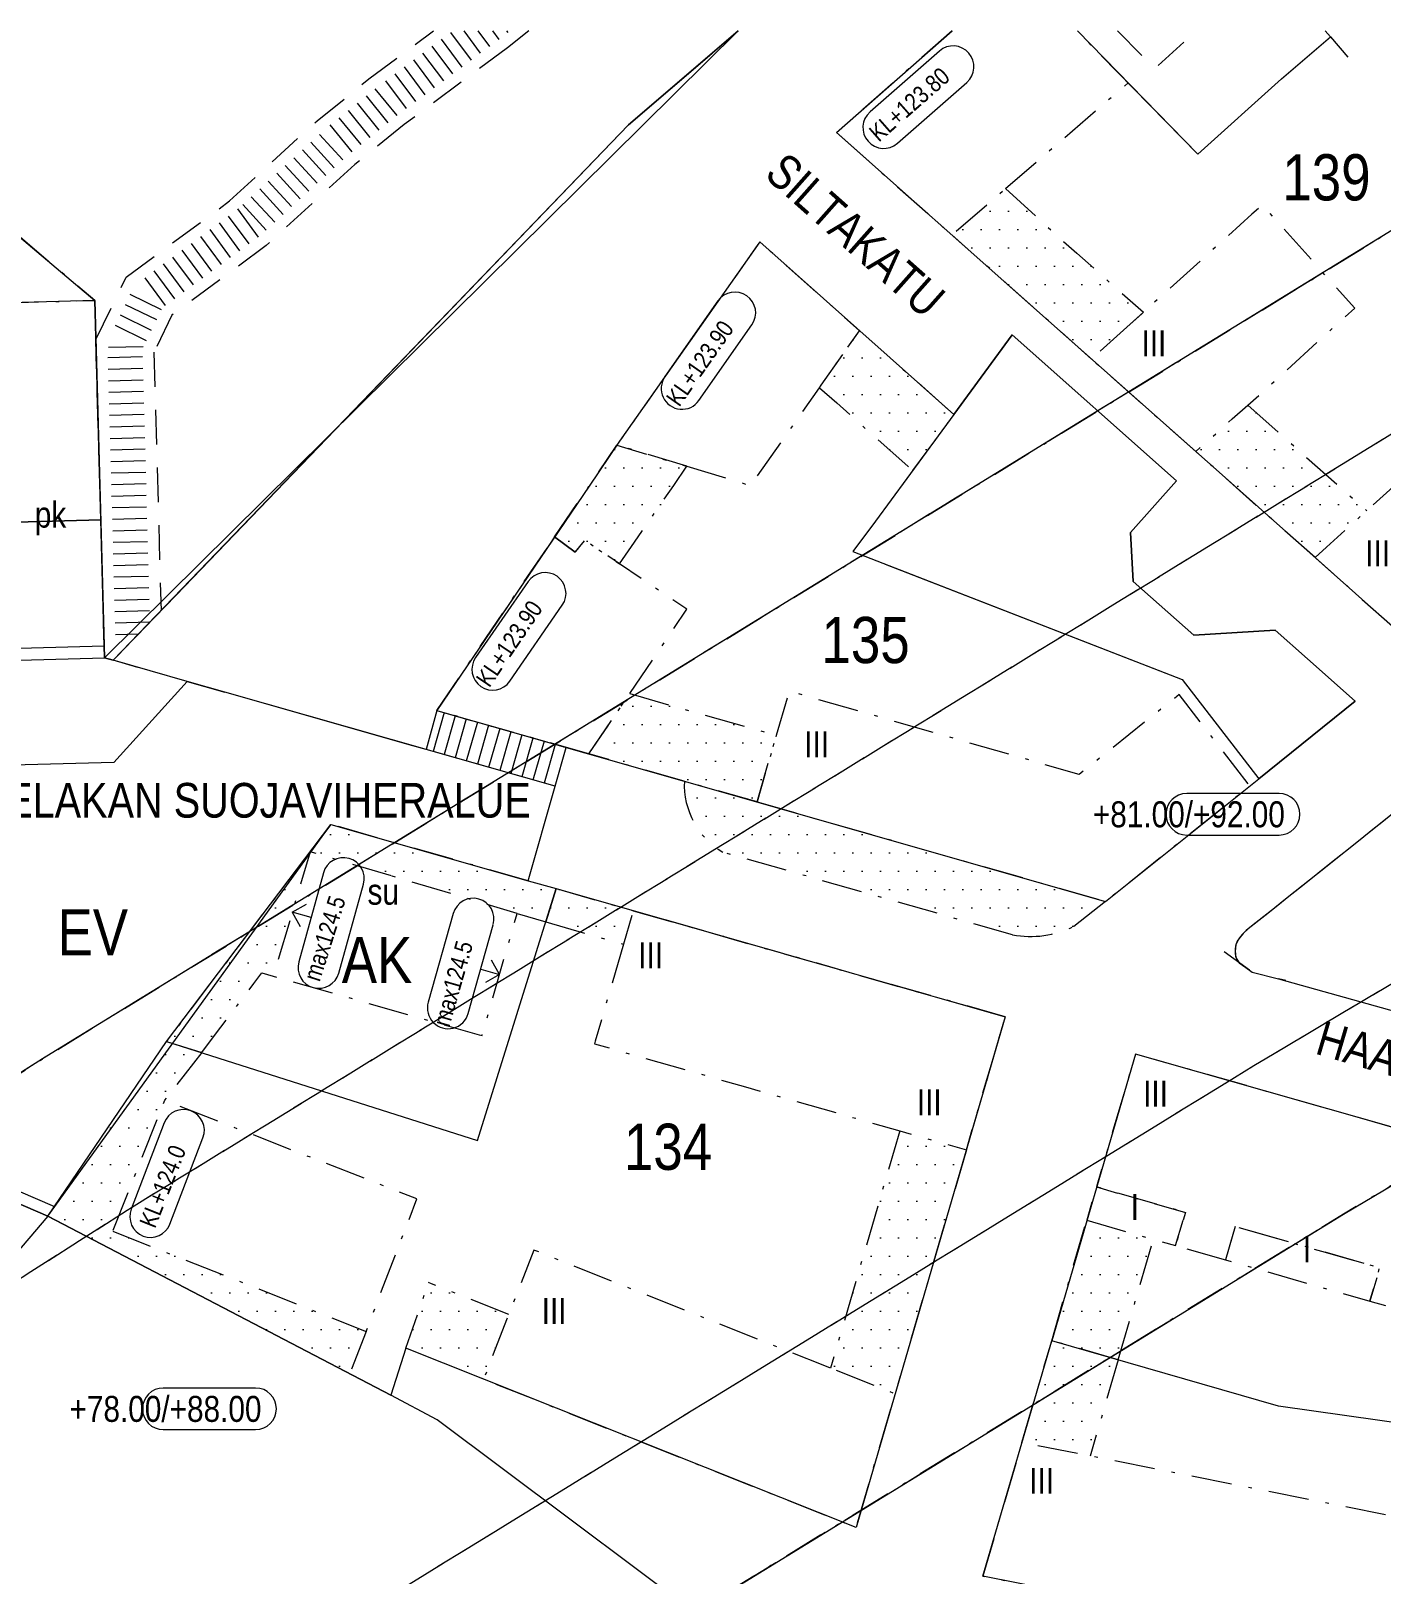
# Model space of a CAD drawing. Header units: metres. Extents: x 24485995 to 24488038, y 6819999 to 6822001.
# Drawn here: x 24487619.5 to 24487736.5, y 6821866.4 to 6822000 of the extents above; entities that cross this region are included whole.
import ezdxf

# ---------------------------------------------------------------- set-up
doc = ezdxf.new("R2010")
doc.units = ezdxf.units.M
for name, pattern in [('k10040', [10.3, 3.5, -1.5, 0.3, -1.5, 3.5]), ('k10050', [8, 3, -2, 3]), ('K10271', [0]), ('k10400', [0]), ('k10er0', [0]), ('k10li0', [0]), ('k10rt0', [0]), ('k10vi1', [0])]:
    doc.linetypes.add(name, pattern=pattern)
for name, color, linetype, lineweight in [('AK_AsemakaavaTeksti_Kadun_puistonnimi', 7, 'Continuous', 0), ('AK_AsemakaavaTeksti_Korttelinumero', 7, 'Continuous', 0), ('AK_Kaavamerkinta_Kayttotarkoitusalue', 7, 'Continuous', 0), ('AK_KayttotarkoitusSymboliViiva_Erityisalueen_kuvio', 7, 'Continuous', 0), ('AK_KayttotarkoitusSymboliViiva_Rautatiealueen_kuvio', 14, 'Continuous', 0), ('AK_KayttotarkoitusSymboliViiva_Virkistysalueen_kuvio_murtoviiva', 7, 'Continuous', 0), ('AK_KayttotarkoitusViiva', 7, 'Continuous', 0), ('AK_LiikennointiViiva_Meluvalli_-aita', 7, 'Continuous', 0), ('AK_LiikennointiViiva_Polkuviivoitus', 7, 'Continuous', 0), ('AK_MaanalainenkSymboli', 132, 'Continuous', 0), ('AK_MaanalainenkTeksti_Korkeusmerkinta', 132, 'Continuous', 0), ('AK_MaanalainenkViiva_Alueenosan_raja', 132, 'Continuous', 0), ('AK_MaanalainenkViiva_Liikennealueen_kuvio', 132, 'Continuous', 0), ('AK_MaanalainenkViiva_Ohj_Alueenosan_raja', 132, 'Continuous', 0), ('AK_MuuAsemakaavaTeksti_Alueenosan_kayttotarkoitus', 7, 'Continuous', 0), ('AK_MuuAsemakaavaViiva_alueenosan_raja', 7, 'Continuous', 0), ('AK_MuuAsemakaavaViiva_Ohj_alueenosan_raja', 7, 'Continuous', 0), ('AK_Poistettava_merkintä', 7, 'Continuous', 0), ('AK_RakennusalaTeksti_Kerrosala_tai_luku', 7, 'Continuous', 0), ('AK_RakennusalaViiva_Rakennusalan_raja__I_', 7, 'Continuous', 0), ('AK_RakentaminenTeksti_Korkeusmerkinta', 7, 'Continuous', 0), ('AK_RakentaminenTeksti_Korkeusmerkinta_ja_soikio', 7, 'Continuous', 0), ('AK_RakentaminenTeksti_Korkeusmerkinta_ja_soikio_ja_nuoli', 7, 'Continuous', 0), ('AK_RakentaminenViiva_dB_yms_aaltoviiva', 7, 'Continuous', 0), ('AK_YmparistoAlue_Istutettava_alue', 7, 'Continuous', 0)]:
    doc.layers.add(name, color=color, linetype=linetype, lineweight=lineweight)
doc.styles.add('ArialNarrow', font='ARIALN.TTF')

# ---------------------------------------------------------------- blocks, each defined once
blk = doc.blocks.new('AKP43')
at = {"layer": 'AK_RakentaminenTeksti_Korkeusmerkinta_ja_soikio', "color": 7, "linetype": 'Continuous', "lineweight": 13}
for p, q in [((4, 1.8), (-4, 1.8)), ((-4, -1.8), (4, -1.8))]:
    blk.add_line(p, q, dxfattribs=at)
for centre, start, end in [((-4, 0), 90, 270), ((4, 0), 270, 90)]:
    blk.add_arc(centre, 1.8, start, end, dxfattribs=at)

msp = doc.modelspace()

# ---------------------------------------------------------------- hatches: boundary and pattern name
at = {"layer": 'AK_YmparistoAlue_Istutettava_alue', "linetype": 'Continuous', "lineweight": 0}
h = msp.add_hatch(dxfattribs=at)
h.set_pattern_fill('DOTS', style=0)
h.paths.add_polyline_path([(24487711.42, 6821971.59), (24487714.77, 6821974.61), (24487715.9, 6821975.63), (24487710.14, 6821980.75), (24487703.97, 6821986.34), (24487699.31, 6821982.33)], flags=0)
h = msp.add_hatch(dxfattribs=at)
h.set_pattern_fill('DOTS', style=0)
h.paths.add_polyline_path([(24487688, 6821969.31), (24487687.85, 6821969.1), (24487689.35, 6821967.77), (24487695.51, 6821962.3), (24487695.92, 6821961.94), (24487699.49, 6821966.79), (24487691.33, 6821974.04), (24487691.32, 6821974.05)], flags=0)
h = msp.add_hatch(dxfattribs=at)
h.set_pattern_fill('DOTS', style=0)
h.paths.add_polyline_path([(24487723.58, 6821966.39), (24487720.45, 6821963.56), (24487730.77, 6821954.4), (24487731.76, 6821955.29), (24487735.25, 6821958.44), (24487724.96, 6821967.59)], flags=0)
h = msp.add_hatch(dxfattribs=at)
h.set_pattern_fill('DOTS', style=0)
h.paths.add_polyline_path([(24487670.52, 6821953.86), (24487671.82, 6821955.73), (24487675.22, 6821960.63), (24487676.37, 6821962.3), (24487670.31, 6821964.13), (24487667.9, 6821960.59), (24487664.9, 6821956.18), (24487666.69, 6821954.85), (24487667.54, 6821955.87)], flags=0)
h = msp.add_hatch(dxfattribs=at)
h.set_pattern_fill('DOTS', style=0)
h.paths.add_polyline_path([(24487684.11, 6821939), (24487677.79, 6821940.8), (24487671.42, 6821942.62), (24487667.88, 6821937.39), (24487676.14, 6821935.04), (24487682.44, 6821933.24)], flags=0)
h = msp.add_hatch(dxfattribs=at)
h.set_pattern_fill('DOTS', style=0)
h.paths.add_polyline_path([(24487678.54, 6821929.55), (24487678.72, 6821929.4), (24487678.91, 6821929.26), (24487679.1, 6821929.13), (24487679.29, 6821929.01), (24487679.48, 6821928.89), (24487704.57, 6821921.73), (24487704.85, 6821921.68), (24487705.14, 6821921.65), (24487705.42, 6821921.62), (24487705.71, 6821921.6), (24487706, 6821921.59), (24487706.29, 6821921.59), (24487706.58, 6821921.6), (24487706.86, 6821921.62), (24487707.14, 6821921.65), (24487707.42, 6821921.69), (24487707.71, 6821921.73), (24487707.99, 6821921.79), (24487708.27, 6821921.86), (24487708.55, 6821921.94), (24487708.83, 6821922.02), (24487709.09, 6821922.12), (24487709.36, 6821922.22), (24487709.63, 6821922.33), (24487709.88, 6821922.45), (24487712.61, 6821924.64), (24487682.44, 6821933.24), (24487676.14, 6821935.04), (24487676.13, 6821934.81), (24487676.14, 6821934.58), (24487676.15, 6821934.35), (24487676.17, 6821934.12), (24487676.19, 6821933.89), (24487676.22, 6821933.66), (24487676.26, 6821933.44), (24487676.31, 6821933.21), (24487676.36, 6821932.99), (24487676.42, 6821932.77), (24487676.5, 6821932.55), (24487676.57, 6821932.33), (24487676.66, 6821932.12), (24487676.75, 6821931.91), (24487676.85, 6821931.7), (24487676.96, 6821931.5), (24487677.07, 6821931.3), (24487677.19, 6821931.1), (24487677.31, 6821930.91), (24487677.45, 6821930.72), (24487677.59, 6821930.54), (24487677.73, 6821930.36), (24487677.88, 6821930.19), (24487678.04, 6821930.02), (24487678.2, 6821929.86), (24487678.37, 6821929.7)], flags=0)
h = msp.add_hatch(dxfattribs=at)
h.set_pattern_fill('DOTS', style=0)
h.paths.add_polyline_path([(24487665.03, 6821925.73), (24487662.63, 6821926.41), (24487645.51, 6821931.29), (24487643.72, 6821928.93), (24487650.78, 6821926.83), (24487661.65, 6821923.58), (24487664.14, 6821922.86)], flags=0)
h = msp.add_hatch(dxfattribs=at)
h.set_pattern_fill('DOTS', style=0)
h.paths.add_polyline_path([(24487640.54, 6821918.15), (24487642.51, 6821924.82), (24487643.72, 6821928.93), (24487631.31, 6821912.5), (24487634.33, 6821911.54), (24487635.54, 6821913.13), (24487638.85, 6821917.5), (24487639.55, 6821918.43)], flags=0)
h = msp.add_hatch(dxfattribs=at)
h.set_pattern_fill('DOTS', style=0)
h.paths.add_polyline_path([(24487665.03, 6821925.73), (24487664.14, 6821922.87), (24487670.87, 6821920.9), (24487671.72, 6821923.82)], flags=0)
h = msp.add_hatch(dxfattribs=at)
h.set_pattern_fill('DOTS', style=0)
h.paths.add_polyline_path([(24487647.17, 6821883.71), (24487648.58, 6821887.39), (24487626.63, 6821896.07), (24487631.12, 6821907.41), (24487634.33, 6821911.54), (24487631.31, 6821912.5), (24487621.02, 6821897.37)], flags=0)
h = msp.add_hatch(dxfattribs=at)
h.set_pattern_fill('DOTS', style=0)
h.paths.add_polyline_path([(24487691.4, 6821893.09), (24487688.8, 6821884.21), (24487694.4, 6821881.98), (24487697.16, 6821891.41), (24487700.57, 6821903.11), (24487694.8, 6821904.75)], flags=0)
h = msp.add_hatch(dxfattribs=at)
h.set_pattern_fill('DOTS', style=0)
h.paths.add_polyline_path([(24487711, 6821897.02), (24487707.95, 6821886.6), (24487713.72, 6821884.93), (24487716.77, 6821895.37)], flags=0)
h = msp.add_hatch(dxfattribs=at)
h.set_pattern_fill('DOTS', style=0)
h.paths.add_polyline_path([(24487654.25, 6821891.52), (24487653.99, 6821891.62), (24487652.02, 6821885.94), (24487658.76, 6821883.26), (24487660.93, 6821888.85)], flags=0)
h = msp.add_hatch(dxfattribs=at)
h.set_pattern_fill('DOTS', style=0)
h.paths.add_polyline_path([(24487705.38, 6821877.78), (24487711.29, 6821876.6), (24487713.72, 6821884.93), (24487707.95, 6821886.6)], flags=0)

# ---------------------------------------------------------------- linework, layer by layer
at = {"layer": 'AK_KayttotarkoitusSymboliViiva_Erityisalueen_kuvio', "linetype": 'k10er0', "lineweight": 9, "flags": 128}
msp.add_lwpolyline([(24487603.56, 6821904.89), (24487621.02, 6821897.37), (24487645.51, 6821931.29), (24487662.63, 6821926.41), (24487664.96, 6821934.59), (24487636.35, 6821942.74), (24487633.09, 6821943.67), (24487626.74, 6821936.66), (24487615.74, 6821936.36), (24487603.56, 6821904.89)], dxfattribs=at)
at = {"layer": 'AK_KayttotarkoitusSymboliViiva_Rautatiealueen_kuvio', "linetype": 'k10rt0', "lineweight": 9, "flags": 128}
for points in [[(24487621.02, 6821897.37), (24487603.56, 6821904.89), (24487596.82, 6821907.71), (24487591.09, 6821910.18), (24487585.32, 6821912.57), (24487579.53, 6821914.89), (24487573.7, 6821917.14), (24487567.85, 6821919.3), (24487536.24, 6821929.21), (24487532.03, 6821930.19), (24487526.01, 6821931.81), (24487519.96, 6821933.35), (24487513.9, 6821934.81), (24487507.82, 6821936.2), (24487501.72, 6821937.5), (24487495.6, 6821938.72), (24487489.47, 6821939.86), (24487483.33, 6821940.92), (24487477.17, 6821941.9), (24487471, 6821942.8), (24487464.81, 6821943.62), (24487458.62, 6821944.35), (24487450.47, 6821945.2), (24487444.19, 6821945.75), (24487437.87, 6821946.23), (24487431.55, 6821946.62), (24487425.23, 6821946.94), (24487418.9, 6821947.17), (24487412.57, 6821947.32), (24487406.24, 6821947.38), (24487399.91, 6821947.37), (24487393.58, 6821947.28), (24487387.25, 6821947.1), (24487380.92, 6821946.84), (24487374.6, 6821946.5), (24487368.28, 6821946.08), (24487361.97, 6821945.57), (24487355.66, 6821944.99), (24487349.37, 6821944.32), (24487343.08, 6821943.57), (24487336.8, 6821942.74), (24487330.53, 6821941.83), (24487324.28, 6821940.84), (24487317.56, 6821939.68), (24487311.81, 6821938.62), (24487305.6, 6821937.39), (24487299.43, 6821936.08), (24487292.42, 6821934.49), (24487287.46, 6821933.31), (24487282.52, 6821932.09), (24487277.61, 6821930.83), (24487272.7, 6821929.54), (24487267.82, 6821928.22), (24487262.95, 6821926.88), (24487258.76, 6821925.71), (24487253.26, 6821924.15), (24487248.43, 6821922.77), (24487243.61, 6821921.38), (24487239.2, 6821920.1), (24487221.1, 6821914.86), (24487201.63, 6821909.22)], [(24487924.65, 6821852.72), (24487904.08, 6821852.36), (24487904.75, 6821807.94), (24487905.43, 6821762.95), (24487907.22, 6821686.11), (24487913.98, 6821671.39), (24487914.74, 6821645.33), (24487910.69, 6821634.89), (24487910.5, 6821632.81), (24487910.2, 6821627.33), (24487899.47, 6821621.94), (24487897.49, 6821624.77), (24487893.47, 6821630.7), (24487884.76, 6821641.68), (24487880.29, 6821647.16), (24487879.18, 6821648.21), (24487876.71, 6821650.24), (24487873.05, 6821653.85), (24487855.42, 6821681.95), (24487821.77, 6821715.95), (24487818.53, 6821719.23), (24487799.77, 6821735.35), (24487767.87, 6821767.05), (24487755.21, 6821781.92), (24487754.16, 6821783.16), (24487739.41, 6821800.47), (24487696.35, 6821848.58), (24487683.58, 6821858.14), (24487654.74, 6821879.75), (24487650.71, 6821881.86), (24487621.02, 6821897.37), (24487600.39, 6821873.18), (24487598.11, 6821864.48), (24487613.69, 6821859.04), (24487616.27, 6821858.14), (24487640.07, 6821849.84), (24487682.44, 6821818.05), (24487715.8, 6821790.93), (24487738.08, 6821771.24), (24487753.33, 6821757.47), (24487770.94, 6821740.4), (24487787.91, 6821723.12), (24487795.89, 6821708.09), (24487807.57, 6821689.16), (24487820.97, 6821667.44), (24487821.77, 6821666.31), (24487824.34, 6821662.66), (24487840.73, 6821638.27), (24487845.6, 6821631.03), (24487845.64, 6821630.99), (24487848.94, 6821626.06), (24487850.46, 6821623.79), (24487879.54, 6821578.15), (24487879.7, 6821577.89), (24487895.62, 6821530.8), (24487899.67, 6821517.41), (24487905.99, 6821518.38), (24487910.8, 6821488.8), (24487916.5, 6821436.79), (24487916.47, 6821432.33), (24487916.56, 6821420.22), (24487916.7, 6821418.22), (24487918.15, 6821397.31), (24487972.15, 6821398.29), (24487971.73, 6821400.07), (24487964.68, 6821452.65), (24487958.79, 6821526.97), (24487942.49, 6821632.63), (24487937.28, 6821689.55), (24487936.76, 6821689.74), (24487929.62, 6821696.06), (24487927.3, 6821700.49), (24487924.65, 6821852.72)]]:
    msp.add_lwpolyline(points, dxfattribs=at)
at = {"layer": 'AK_KayttotarkoitusSymboliViiva_Virkistysalueen_kuvio_murtoviiva', "linetype": 'k10vi1', "lineweight": 9, "flags": 128}
for points in [[(24487628.82, 6821944.89), (24487626.68, 6821945.5), (24487671.32, 6821991.86), (24487680.8, 6822000), (24487625.93, 6821945.71), (24487626.68, 6821945.5), (24487671.32, 6821991.86), (24487678.52, 6821998.04)], [(24487712.28, 6821997.85), (24487720.62, 6821989.32), (24487727.86, 6821995.85), (24487732.12, 6821999.47), (24487733.62, 6821997.72)], [(24487693.55, 6821953.82), (24487719.27, 6821943.84), (24487725.89, 6821935.25), (24487734.26, 6821941.95), (24487730.11, 6821945.63), (24487727.32, 6821948.1), (24487720.26, 6821947.68), (24487715.03, 6821952.33), (24487714.78, 6821956.57), (24487718.76, 6821961.05), (24487704.55, 6821973.67), (24487699.49, 6821966.79), (24487692.69, 6821957.56), (24487692.52, 6821957.33)], [(24487728.24, 6821917.77), (24487727.6, 6821917.93), (24487744.86, 6821913.1), (24487755.1, 6821910.15), (24487760.57, 6821908.64), (24487760.89, 6821908.54), (24487761.22, 6821908.43), (24487761.55, 6821908.33), (24487761.87, 6821908.22), (24487762.2, 6821908.12), (24487762.52, 6821908.03), (24487762.85, 6821907.98), (24487763.18, 6821907.97), (24487763.52, 6821908.01), (24487763.84, 6821908.1), (24487764.08, 6821908.22), (24487764.29, 6821908.37), (24487764.47, 6821908.56), (24487764.63, 6821908.77), (24487764.79, 6821909.01), (24487764.92, 6821909.26), (24487765.02, 6821909.52), (24487765.09, 6821909.78), (24487765.11, 6821910.04), (24487765.1, 6821910.29), (24487765.05, 6821910.53), (24487764.98, 6821910.76), (24487764.88, 6821910.99), (24487764.75, 6821911.21), (24487764.6, 6821911.39), (24487764.37, 6821911.6), (24487764.14, 6821911.81), (24487763.91, 6821912.03), (24487763.68, 6821912.24), (24487763.45, 6821912.45), (24487762.57, 6821913.27), (24487761.19, 6821914.55), (24487755.36, 6821919.65), (24487748.72, 6821925.55), (24487744.98, 6821928.85), (24487742.65, 6821930.9), (24487742.35, 6821931.18), (24487742.04, 6821931.45), (24487741.13, 6821932.26), (24487740.93, 6821932.42), (24487740.71, 6821932.56), (24487740.48, 6821932.68), (24487740.25, 6821932.79), (24487740.01, 6821932.88), (24487739.68, 6821932.96), (24487739.33, 6821932.99), (24487738.98, 6821932.96), (24487738.63, 6821932.87), (24487738.32, 6821932.73), (24487738.11, 6821932.61), (24487737.91, 6821932.49), (24487737.72, 6821932.36), (24487737.53, 6821932.23), (24487737.34, 6821932.09), (24487736.87, 6821931.71), (24487736.4, 6821931.34), (24487735.93, 6821930.97), (24487735.46, 6821930.59), (24487734.99, 6821930.22), (24487733.66, 6821929.16), (24487732.34, 6821928.1), (24487731.02, 6821927.04), (24487729.69, 6821925.98), (24487728.37, 6821924.92), (24487727.69, 6821924.38), (24487727.01, 6821923.85), (24487726.34, 6821923.32), (24487725.66, 6821922.79), (24487724.98, 6821922.25), (24487724.8, 6821922.1), (24487724.63, 6821921.94), (24487724.47, 6821921.77), (24487724.31, 6821921.58), (24487724.16, 6821921.37), (24487724.04, 6821921.17), (24487723.95, 6821920.96), (24487723.89, 6821920.74), (24487723.86, 6821920.53), (24487723.85, 6821920.32), (24487723.86, 6821920.11), (24487723.89, 6821919.88), (24487723.96, 6821919.66), (24487724.06, 6821919.47), (24487724.21, 6821919.32), (24487724.43, 6821919.15), (24487724.66, 6821918.99), (24487724.88, 6821918.83), (24487725.1, 6821918.67), (24487722.9, 6821920.27)]]:
    msp.add_lwpolyline(points, dxfattribs=at)
at = {"layer": 'AK_KayttotarkoitusViiva', "linetype": 'Continuous', "lineweight": 20, "flags": 128}
for points in [[(24487680.8, 6822000), (24487671.32, 6821991.86), (24487632.09, 6821951.12)], [(24487760.37, 6822000), (24487762.71, 6821996.61), (24487775.27, 6821978.42), (24487757.54, 6821962.4), (24487739.8, 6821946.39), (24487722.98, 6821961.32), (24487706.15, 6821976.26), (24487689.33, 6821991.19), (24487699.35, 6822000)], [(24487710.19, 6822000), (24487720.62, 6821989.32), (24487727.86, 6821995.85), (24487732.12, 6821999.47), (24487731.66, 6822000)], [(24487572.65, 6821981.71), (24487617.63, 6821982.96), (24487625.07, 6821976.66), (24487625.93, 6821945.71), (24487626.68, 6821945.5)], [(24487699.49, 6821966.79), (24487682.67, 6821981.73), (24487670.54, 6821964.47), (24487667.9, 6821960.59), (24487654.7, 6821941.15)], [(24487699.49, 6821966.79), (24487704.55, 6821973.67), (24487718.76, 6821961.05), (24487714.78, 6821956.57), (24487715.03, 6821952.33), (24487720.26, 6821947.68), (24487727.32, 6821948.1), (24487730.11, 6821945.63), (24487734.26, 6821941.95), (24487725.89, 6821935.25)], [(24487699.49, 6821966.79), (24487692.69, 6821957.56), (24487690.75, 6821954.91), (24487719.27, 6821943.84), (24487725.89, 6821935.25)], [(24487632.09, 6821951.12), (24487626.68, 6821945.5)], [(24487633.09, 6821943.67), (24487626.68, 6821945.5)], [(24487633.09, 6821943.67), (24487626.74, 6821936.66), (24487615.74, 6821936.36)], [(24487633.09, 6821943.67), (24487636.35, 6821942.74)], [(24487653.77, 6821937.78), (24487652.32, 6821938.19), (24487636.35, 6821942.74)], [(24487654.7, 6821941.15), (24487653.77, 6821937.78)], [(24487654.7, 6821941.15), (24487665.92, 6821937.95)], [(24487664.96, 6821934.59), (24487653.77, 6821937.78)], [(24487664.96, 6821934.59), (24487665.92, 6821937.95)], [(24487665.92, 6821937.95), (24487676.14, 6821935.03), (24487712.61, 6821924.63), (24487725.89, 6821935.25)], [(24487662.63, 6821926.41), (24487664.96, 6821934.59)], [(24487737.34, 6821932.09), (24487736.16, 6821931.15), (24487734.99, 6821930.22), (24487731.68, 6821927.57), (24487728.37, 6821924.92), (24487726.67, 6821923.58), (24487724.98, 6821922.25), (24487724.55, 6821921.86), (24487724.16, 6821921.37), (24487723.92, 6821920.85), (24487723.85, 6821920.32), (24487723.92, 6821919.77), (24487724.21, 6821919.32), (24487724.77, 6821918.91), (24487725.33, 6821918.5), (24487727.6, 6821917.93), (24487744.86, 6821913.1)], [(24487631.3, 6821912.5), (24487645.51, 6821931.29), (24487662.63, 6821926.41)], [(24487631.3, 6821912.5), (24487658.22, 6821903.93), (24487665.03, 6821925.73)], [(24487665.03, 6821925.73), (24487684.74, 6821920.1), (24487703.94, 6821914.63), (24487697.15, 6821891.41), (24487691.02, 6821870.41), (24487652.03, 6821885.94), (24487650.71, 6821881.86)], [(24487662.63, 6821926.41), (24487665.03, 6821925.73)], [(24487621.02, 6821897.37), (24487631.3, 6821912.5)], [(24487756.4, 6821899.67), (24487734.62, 6821905.88), (24487715.21, 6821911.41), (24487707.96, 6821886.59)], [(24487621.02, 6821897.37), (24487603.56, 6821904.89)], [(24487756.4, 6821899.67), (24487750.31, 6821877.86), (24487744.95, 6821878.48), (24487727.61, 6821880.91), (24487707.96, 6821886.59)], [(24487621.02, 6821897.37), (24487650.71, 6821881.86)], [(24487797.66, 6821847.21), (24487782.07, 6821850.31), (24487769.33, 6821852.84), (24487742.62, 6821858.14), (24487742.24, 6821858.22), (24487727.5, 6821861.14), (24487702, 6821866.21), (24487707.96, 6821886.59)], [(24487873.05, 6821653.85), (24487855.42, 6821681.95), (24487821.77, 6821715.95), (24487818.53, 6821719.23), (24487799.77, 6821735.35), (24487767.87, 6821767.05), (24487755.21, 6821781.92), (24487754.16, 6821783.16), (24487739.41, 6821800.47), (24487696.35, 6821848.58), (24487683.58, 6821858.14), (24487654.74, 6821879.75), (24487650.71, 6821881.86)]]:
    msp.add_lwpolyline(points, dxfattribs=at)
at = {"layer": 'AK_LiikennointiViiva_Meluvalli_-aita', "linetype": 'Continuous', "lineweight": 5, "flags": 128}
msp.add_lwpolyline([(24487603.95, 6821905.81), (24487621.59, 6821898.21)], dxfattribs=at)
at = {"layer": 'AK_LiikennointiViiva_Polkuviivoitus', "linetype": 'Continuous', "lineweight": 0, "flags": 128}
for points in [[(24487656.9, 6821996.86), (24487655.11, 6821999.27)], [(24487657.7, 6821997.46), (24487655.91, 6821999.87)], [(24487658.5, 6821998.06), (24487657.06, 6822000)], [(24487659.3, 6821998.66), (24487658.3, 6822000)], [(24487660.11, 6821999.25), (24487659.55, 6822000)], [(24487660.87, 6821999.85), (24487660.76, 6822000)], [(24487655.3, 6821995.67), (24487653.5, 6821998.07)], [(24487656.1, 6821996.27), (24487654.3, 6821998.67)], [(24487652.89, 6821993.88), (24487651.1, 6821996.28)], [(24487653.69, 6821994.47), (24487651.9, 6821996.88)], [(24487654.49, 6821995.07), (24487652.7, 6821997.48)], [(24487651.26, 6821992.66), (24487649.37, 6821994.99)], [(24487652.09, 6821993.28), (24487650.3, 6821995.68)], [(24487649.7, 6821991.4), (24487647.82, 6821993.74)], [(24487650.48, 6821992.03), (24487648.6, 6821994.37)], [(24487648.14, 6821990.15), (24487646.26, 6821992.48)], [(24487648.92, 6821990.77), (24487647.04, 6821993.11)], [(24487646.56, 6821988.83), (24487644.53, 6821991.04)], [(24487647.36, 6821989.52), (24487645.48, 6821991.86)], [(24487645.08, 6821987.48), (24487643.06, 6821989.69)], [(24487645.82, 6821988.15), (24487643.79, 6821990.37)], [(24487643.61, 6821986.13), (24487641.58, 6821988.34)], [(24487644.34, 6821986.8), (24487642.32, 6821989.02)], [(24487642.13, 6821984.78), (24487640.11, 6821986.99)], [(24487642.87, 6821985.45), (24487640.84, 6821987.67)], [(24487640.66, 6821983.43), (24487638.63, 6821985.64)], [(24487641.39, 6821984.1), (24487639.37, 6821986.31)], [(24487639.26, 6821982.15), (24487637.46, 6821984.58)], [(24487639.92, 6821982.75), (24487637.89, 6821984.96)], [(24487637.65, 6821980.96), (24487635.87, 6821983.38)], [(24487638.45, 6821981.56), (24487636.67, 6821983.97)], [(24487635.23, 6821979.18), (24487633.45, 6821981.6)], [(24487636.04, 6821979.78), (24487634.26, 6821982.19)], [(24487636.84, 6821980.37), (24487635.06, 6821982.79)], [(24487633.62, 6821978), (24487631.84, 6821980.41)], [(24487634.43, 6821978.59), (24487632.65, 6821981)], [(24487632.01, 6821976.81), (24487630.23, 6821979.22)], [(24487632.82, 6821977.4), (24487631.04, 6821979.82)], [(24487631.21, 6821976.22), (24487629.43, 6821978.63)], [(24487630.44, 6821974.97), (24487627.75, 6821976.28)], [(24487630.85, 6821975.85), (24487628.15, 6821977.17)], [(24487630, 6821974.07), (24487627.31, 6821975.39)], [(24487629.57, 6821973.17), (24487626.87, 6821974.49)], [(24487629.28, 6821972.65), (24487626.28, 6821972.57)], [(24487629.21, 6821971.77), (24487626.21, 6821971.68)], [(24487629.24, 6821970.77), (24487626.24, 6821970.68)], [(24487629.27, 6821969.77), (24487626.27, 6821969.68)], [(24487629.29, 6821968.77), (24487626.3, 6821968.68)], [(24487629.32, 6821967.77), (24487626.32, 6821967.69)], [(24487629.35, 6821966.77), (24487626.35, 6821966.69)], [(24487629.38, 6821965.77), (24487626.38, 6821965.69)], [(24487629.4, 6821964.77), (24487626.41, 6821964.69)], [(24487629.43, 6821963.77), (24487626.43, 6821963.69)], [(24487629.46, 6821962.77), (24487626.46, 6821962.69)], [(24487629.49, 6821961.77), (24487626.49, 6821961.69)], [(24487629.52, 6821960.77), (24487626.52, 6821960.69)], [(24487629.54, 6821959.77), (24487626.54, 6821959.69)], [(24487629.57, 6821958.77), (24487626.57, 6821958.69)], [(24487629.6, 6821957.77), (24487626.6, 6821957.69)], [(24487629.63, 6821956.77), (24487626.63, 6821956.69)], [(24487629.65, 6821955.77), (24487626.66, 6821955.69)], [(24487629.68, 6821954.77), (24487626.68, 6821954.69)], [(24487629.71, 6821953.77), (24487626.71, 6821953.69)], [(24487629.74, 6821952.77), (24487626.74, 6821952.69)], [(24487629.77, 6821951.77), (24487626.77, 6821951.69)], [(24487629.79, 6821950.77), (24487626.79, 6821950.69)], [(24487629.82, 6821949.78), (24487626.82, 6821949.69)], [(24487629.83, 6821948.8), (24487626.83, 6821948.72)], [(24487628.87, 6821947.77), (24487626.86, 6821947.72)], [(24487655.34, 6821940.97), (24487654.38, 6821937.6)], [(24487656.3, 6821940.69), (24487655.34, 6821937.33)], [(24487657.26, 6821940.42), (24487656.3, 6821937.05)], [(24487658.22, 6821940.15), (24487657.26, 6821936.78)], [(24487659.18, 6821939.87), (24487658.22, 6821936.51)], [(24487660.15, 6821939.6), (24487659.19, 6821936.23)], [(24487661.11, 6821939.32), (24487660.15, 6821935.96)], [(24487662.07, 6821939.05), (24487661.11, 6821935.68)], [(24487663.03, 6821938.77), (24487662.07, 6821935.41)], [(24487663.99, 6821938.5), (24487663.03, 6821935.13)], [(24487664.95, 6821938.22), (24487663.99, 6821934.86)]]:
    msp.add_lwpolyline(points, dxfattribs=at)
at = {"layer": 'AK_MaanalainenkViiva_Alueenosan_raja', "linetype": 'k10040', "lineweight": 5, "flags": 128}
for points in [[(24487904.87, 6822000), (24487912.66, 6821965.55), (24487865.91, 6821959.02), (24487839.01, 6821960.38), (24487795.63, 6821934.66), (24487733.23, 6821897.55), (24487490.51, 6821748.59), (24487460.38, 6821729.37), (24487429.64, 6821710.44), (24487387.98, 6821686.57), (24487345.7, 6821664.47), (24487302.61, 6821644.03), (24487279.84, 6821634.25), (24487264.67, 6821627.98), (24487270.52, 6821613.25), (24487232.97, 6821598.36), (24487181.75, 6821580.35), (24487129.78, 6821564.57), (24487077.19, 6821551.06), (24487055.55, 6821546.21), (24487022.13, 6821539.73), (24487007.31, 6821528.53), (24486995.34, 6821519.49), (24486983.34, 6821510.49), (24486970.66, 6821502.47), (24486957.2, 6821495.86), (24486943.1, 6821490.75), (24486928.63, 6821486.77), (24486923.49, 6821486), (24486908.85, 6821483.8), (24486903.42, 6821482.99), (24486900.75, 6821482.59), (24486891.59, 6821484.39), (24486877.62, 6821489.86), (24486864.68, 6821497.44), (24486853.08, 6821506.95), (24486732.66, 6821483.59), (24486723.17, 6821482.65), (24486713.64, 6821482.36), (24486704.11, 6821482.74), (24486694.63, 6821483.78), (24486685.24, 6821485.47), (24486671.58, 6821487.44), (24486657.81, 6821486.43), (24486560.8, 6821470.08), (24486112.2, 6821386.78), (24486064.09, 6821378.83), (24486015.55, 6821372.78), (24486000, 6821371.46)], [(24486952.76, 6821633.94), (24486966.02, 6821636.58), (24487028.3, 6821644.15), (24487095.17, 6821660.26), (24487151.01, 6821677.04), (24487205.93, 6821696.63), (24487242.9, 6821711.53), (24487248.69, 6821697.17), (24487264.68, 6821703.77), (24487318.47, 6821729.28), (24487371, 6821757.57), (24487391.87, 6821769.76), (24487412.75, 6821782.34), (24487433.93, 6821795.31), (24487569.85, 6821878.71), (24487620.54, 6821910.99), (24487758.48, 6821995.64), (24487765.61, 6822000)]]:
    msp.add_lwpolyline(points, dxfattribs=at)
at = {"layer": 'AK_MaanalainenkViiva_Liikennealueen_kuvio', "linetype": 'k10li0', "lineweight": 5, "flags": 128}
for points in [[(24486000, 6821371.46), (24486015.55, 6821372.78), (24486064.09, 6821378.83), (24486112.2, 6821386.78), (24486560.8, 6821470.08), (24486657.81, 6821486.43), (24486671.58, 6821487.44), (24486685.24, 6821485.47), (24486694.63, 6821483.78), (24486704.11, 6821482.74), (24486713.64, 6821482.36), (24486723.17, 6821482.65), (24486732.66, 6821483.59), (24486853.08, 6821506.95), (24486864.68, 6821497.44), (24486877.62, 6821489.86), (24486891.59, 6821484.39), (24486900.75, 6821482.59), (24486903.42, 6821482.99), (24486908.85, 6821483.8), (24486923.49, 6821486), (24486928.63, 6821486.77), (24486943.1, 6821490.75), (24486957.2, 6821495.86), (24486970.66, 6821502.47), (24486983.34, 6821510.49), (24486995.34, 6821519.49), (24487007.31, 6821528.53), (24487022.13, 6821539.73), (24487055.55, 6821546.21), (24487077.19, 6821551.06), (24487129.78, 6821564.57), (24487181.75, 6821580.35), (24487232.97, 6821598.36), (24487270.52, 6821613.25), (24487264.67, 6821627.98), (24487279.84, 6821634.25), (24487302.61, 6821644.03), (24487345.7, 6821664.47), (24487387.98, 6821686.57), (24487429.64, 6821710.44), (24487460.38, 6821729.37), (24487490.51, 6821748.59), (24487733.23, 6821897.55), (24487795.63, 6821934.66), (24487839.01, 6821960.38), (24487865.91, 6821959.02), (24487912.66, 6821965.55), (24487904.87, 6822000)], [(24487765.61, 6822000), (24487758.48, 6821995.64), (24487620.54, 6821910.99), (24487569.85, 6821878.71), (24487433.93, 6821795.31), (24487412.75, 6821782.34), (24487391.87, 6821769.76), (24487371, 6821757.57), (24487318.47, 6821729.28), (24487264.68, 6821703.77), (24487248.69, 6821697.17), (24487242.9, 6821711.53), (24487205.93, 6821696.63), (24487151.01, 6821677.04), (24487095.17, 6821660.26), (24487028.3, 6821644.15), (24486966.02, 6821636.58), (24486952.76, 6821633.94)]]:
    msp.add_lwpolyline(points, dxfattribs=at)
at = {"layer": 'AK_MaanalainenkViiva_Ohj_Alueenosan_raja', "linetype": 'k10050', "lineweight": 5, "flags": 128}
for points in [[(24486000, 6821425.97), (24486008.05, 6821426.7), (24486039.62, 6821430.38), (24486071.08, 6821434.92), (24486102.41, 6821440.3), (24486443.39, 6821503.6), (24486478.24, 6821511.77), (24486674.94, 6821548.3), (24486691.18, 6821553.21), (24486705.96, 6821561.55), (24486712.48, 6821565.79), (24486719.36, 6821569.4), (24486726.55, 6821572.35), (24486733.94, 6821574.98), (24486968.95, 6821621.87), (24486982.25, 6821622.73), (24486995.56, 6821621.94), (24487008.67, 6821619.54), (24487026, 6821617.27), (24487043.38, 6821619), (24487079.62, 6821627.51), (24487115.58, 6821637.16), (24487158.18, 6821646.89), (24487215.02, 6821667.03), (24487270.76, 6821690.06), (24487325.24, 6821715.89), (24487378.34, 6821744.48), (24487399.52, 6821756.86), (24487420.53, 6821769.52), (24487441.77, 6821782.52), (24487577.8, 6821865.99), (24487628.49, 6821898.27), (24487766.31, 6821982.85), (24487783.59, 6821993.41), (24487794.58, 6822000)], [(24487904.87, 6822000), (24487909.36, 6821980.14), (24487865.26, 6821974.07), (24487835.25, 6821975.59), (24487787.97, 6821947.56), (24487725.47, 6821910.38), (24487482.55, 6821761.31), (24487452.41, 6821742.08), (24487421.97, 6821723.34), (24487380.77, 6821699.73), (24487339.01, 6821677.9), (24487296.43, 6821657.7), (24487274.02, 6821648.07), (24487241.89, 6821634.81), (24487209.39, 6821622.46), (24487176.55, 6821611.05), (24487143.41, 6821600.58), (24487112.33, 6821592.06), (24487081.26, 6821583.54), (24487052.48, 6821576.81), (24487018.02, 6821570.34), (24486849.52, 6821538.95), (24486695.51, 6821510.35), (24486558.06, 6821484.83), (24486109.6, 6821401.56), (24486061.93, 6821393.68), (24486013.99, 6821387.7), (24486000, 6821386.51)], [(24486712.48, 6821565.79), (24486719.36, 6821569.4), (24486726.55, 6821572.35), (24486733.94, 6821574.98), (24486968.95, 6821621.87), (24486982.25, 6821622.73), (24486995.56, 6821621.94), (24487008.67, 6821619.54), (24487026, 6821617.27), (24487043.38, 6821619), (24487079.62, 6821627.51), (24487115.58, 6821637.16), (24487158.18, 6821646.89), (24487215.02, 6821667.03), (24487270.76, 6821690.06), (24487325.24, 6821715.89), (24487378.34, 6821744.48), (24487399.52, 6821756.86), (24487420.53, 6821769.52), (24487441.77, 6821782.52), (24487577.8, 6821865.99), (24487628.49, 6821898.27), (24487766.31, 6821982.85), (24487783.59, 6821993.41), (24487794.58, 6822000)], [(24487765.61, 6822000), (24487758.48, 6821995.64), (24487620.54, 6821910.99), (24487569.85, 6821878.71), (24487433.93, 6821795.31), (24487412.75, 6821782.34), (24487391.87, 6821769.76), (24487371, 6821757.57), (24487318.47, 6821729.28), (24487264.68, 6821703.77), (24487248.69, 6821697.17), (24487242.9, 6821711.53), (24487205.93, 6821696.63), (24487151.01, 6821677.04), (24487095.17, 6821660.26), (24487028.3, 6821644.15), (24486966.02, 6821636.58), (24486952.76, 6821633.94), (24486930.27, 6821629.45), (24486847.29, 6821612.89)], [(24486903.42, 6821482.99), (24486908.85, 6821483.8), (24486923.49, 6821486), (24486928.63, 6821486.77), (24486943.1, 6821490.75), (24486957.2, 6821495.86), (24486970.66, 6821502.47), (24486983.34, 6821510.49), (24486995.34, 6821519.49), (24487007.31, 6821528.53), (24487022.13, 6821539.73), (24487055.55, 6821546.21), (24487077.19, 6821551.06), (24487129.78, 6821564.57), (24487181.75, 6821580.35), (24487232.97, 6821598.36), (24487270.52, 6821613.25), (24487264.67, 6821627.98), (24487279.84, 6821634.25), (24487302.61, 6821644.03), (24487345.7, 6821664.47), (24487387.98, 6821686.57), (24487429.64, 6821710.44), (24487460.38, 6821729.37), (24487490.51, 6821748.59), (24487733.23, 6821897.55), (24487795.63, 6821934.66), (24487839.01, 6821960.38), (24487865.91, 6821959.02), (24487912.66, 6821965.55), (24487909.36, 6821980.14), (24487865.26, 6821974.07), (24487835.25, 6821975.59), (24487787.97, 6821947.56), (24487725.47, 6821910.38), (24487482.55, 6821761.31), (24487452.41, 6821742.08), (24487421.97, 6821723.34), (24487380.77, 6821699.73), (24487339.01, 6821677.9), (24487296.43, 6821657.7), (24487274.02, 6821648.07), (24487241.89, 6821634.81), (24487209.39, 6821622.46), (24487176.55, 6821611.05), (24487143.41, 6821600.58), (24487112.33, 6821592.06), (24487081.26, 6821583.54), (24487052.48, 6821576.81), (24487018.02, 6821570.34), (24486849.52, 6821538.95), (24486695.51, 6821510.35), (24486558.06, 6821484.83), (24486109.6, 6821401.56), (24486061.93, 6821393.68), (24486013.99, 6821387.7), (24486000, 6821386.51)]]:
    msp.add_lwpolyline(points, dxfattribs=at)
at = {"layer": 'AK_MuuAsemakaavaViiva_alueenosan_raja', "linetype": 'k10040', "lineweight": 5, "flags": 128}
for points in [[(24487699.35, 6822000), (24487689.33, 6821991.19), (24487699.31, 6821982.33), (24487703.96, 6821986.34)], [(24487703.96, 6821986.34), (24487714.58, 6821995.5), (24487710.19, 6822000)], [(24487703.96, 6821986.34), (24487710.14, 6821980.74), (24487715.9, 6821975.63)], [(24487714.77, 6821974.61), (24487711.42, 6821971.58), (24487720.45, 6821963.57), (24487723.58, 6821966.4), (24487724.96, 6821967.58), (24487733.36, 6821975.22), (24487734.21, 6821975.99), (24487726.21, 6821984.94), (24487725.31, 6821984.12), (24487715.9, 6821975.63), (24487714.77, 6821974.61)], [(24487571.91, 6821972.19), (24487585.99, 6821972.58), (24487586.22, 6821975.59), (24487625.07, 6821976.66), (24487617.63, 6821982.96), (24487572.64, 6821981.74), (24487571.91, 6821972.19)], [(24487676.37, 6821962.3), (24487681.89, 6821960.63), (24487687.85, 6821969.1), (24487688, 6821969.32), (24487691.32, 6821974.04), (24487682.67, 6821981.73), (24487678.69, 6821976.07), (24487670.54, 6821964.47), (24487670.31, 6821964.13), (24487676.37, 6821962.3)], [(24487711.42, 6821971.58), (24487699.31, 6821982.33)], [(24487715.9, 6821975.63), (24487714.77, 6821974.61)], [(24487687.85, 6821969.1), (24487688, 6821969.32), (24487691.32, 6821974.04)], [(24487691.33, 6821974.04), (24487699.49, 6821966.79), (24487695.92, 6821961.94)], [(24487687.85, 6821969.1), (24487689.34, 6821967.78), (24487695.51, 6821962.3), (24487695.92, 6821961.94)], [(24487724.96, 6821967.58), (24487735.25, 6821958.45)], [(24487731.76, 6821955.29), (24487730.77, 6821954.4), (24487739.8, 6821946.39), (24487753.83, 6821959.05), (24487745.9, 6821968.06), (24487735.25, 6821958.45), (24487731.76, 6821955.29)], [(24487664.91, 6821956.18), (24487667.9, 6821960.59), (24487670.31, 6821964.13)], [(24487676.37, 6821962.3), (24487670.31, 6821964.13)], [(24487730.77, 6821954.4), (24487720.45, 6821963.57)], [(24487670.52, 6821953.86), (24487671.82, 6821955.73), (24487675.22, 6821960.63), (24487676.37, 6821962.3)], [(24487671.42, 6821942.62), (24487676.37, 6821949.92), (24487670.52, 6821953.86), (24487667.54, 6821955.87), (24487666.69, 6821954.85), (24487664.91, 6821956.18), (24487654.7, 6821941.15), (24487667.88, 6821937.39), (24487671.42, 6821942.62)], [(24487667.88, 6821937.39), (24487654.7, 6821941.15), (24487664.91, 6821956.18)], [(24487664.91, 6821956.18), (24487666.69, 6821954.85), (24487667.54, 6821955.87), (24487670.52, 6821953.86)], [(24487731.76, 6821955.29), (24487730.77, 6821954.4)], [(24487682.44, 6821933.24), (24487712.61, 6821924.63), (24487725.11, 6821934.63), (24487719.01, 6821942.53), (24487710.35, 6821935.62), (24487685.23, 6821942.83), (24487684.11, 6821939), (24487682.44, 6821933.24)], [(24487667.88, 6821937.39), (24487671.42, 6821942.62)], [(24487671.42, 6821942.62), (24487677.79, 6821940.8), (24487684.11, 6821939)], [(24487682.44, 6821933.24), (24487684.11, 6821939)], [(24487676.14, 6821935.03), (24487667.88, 6821937.39)], [(24487682.44, 6821933.24), (24487676.14, 6821935.03)], [(24487682.44, 6821933.24), (24487712.61, 6821924.63)], [(24487645.51, 6821931.29), (24487643.72, 6821928.93)], [(24487662.63, 6821926.41), (24487645.51, 6821931.29)], [(24487643.72, 6821928.93), (24487631.3, 6821912.5)], [(24487650.78, 6821926.83), (24487643.72, 6821928.93), (24487642.51, 6821924.81), (24487640.54, 6821918.15), (24487641.67, 6821917.83), (24487658.38, 6821913.07), (24487658.62, 6821913), (24487661.65, 6821923.58), (24487650.78, 6821926.83)], [(24487704.57, 6821921.73), (24487679.48, 6821928.88)], [(24487662.63, 6821926.41), (24487665.03, 6821925.73)], [(24487665.03, 6821925.73), (24487664.14, 6821922.86)], [(24487665.03, 6821925.73), (24487671.72, 6821923.82)], [(24487712.61, 6821924.63), (24487709.89, 6821922.45)], [(24487661.65, 6821923.58), (24487664.14, 6821922.86)], [(24487664.14, 6821922.86), (24487670.87, 6821920.91)], [(24487670.87, 6821920.91), (24487668.42, 6821912.51), (24487668.36, 6821912.3), (24487681.45, 6821908.56), (24487694.8, 6821904.76), (24487700.57, 6821903.11), (24487703.94, 6821914.63), (24487684.74, 6821920.1), (24487671.72, 6821923.82), (24487670.87, 6821920.91)], [(24487671.72, 6821923.82), (24487684.74, 6821920.1), (24487703.94, 6821914.63), (24487700.57, 6821903.11)], [(24487634.34, 6821911.54), (24487635.54, 6821913.13), (24487638.85, 6821917.51), (24487639.55, 6821918.44), (24487640.54, 6821918.15)], [(24487631.3, 6821912.5), (24487634.34, 6821911.54)], [(24487634.34, 6821911.54), (24487631.12, 6821907.41)], [(24487750.07, 6821895.23), (24487751.75, 6821900.99), (24487734.62, 6821905.88), (24487715.21, 6821911.41), (24487711.84, 6821899.9), (24487719.54, 6821897.7), (24487718.7, 6821894.82), (24487723.02, 6821893.59), (24487723.86, 6821896.47), (24487731.32, 6821894.34), (24487736.37, 6821892.9), (24487735.52, 6821890.02), (24487739.85, 6821888.79), (24487740.69, 6821891.67), (24487748.39, 6821889.47), (24487750.07, 6821895.23)], [(24487626.63, 6821896.07), (24487648.58, 6821887.39), (24487652.98, 6821898.86), (24487631.12, 6821907.41), (24487626.63, 6821896.07)], [(24487694.8, 6821904.76), (24487691.39, 6821893.09), (24487688.8, 6821884.21)], [(24487700.57, 6821903.11), (24487697.15, 6821891.41), (24487694.4, 6821881.98)], [(24487711, 6821897.02), (24487716.77, 6821895.37), (24487718.7, 6821894.82), (24487719.54, 6821897.7), (24487711.84, 6821899.9), (24487711, 6821897.02)], [(24487647.17, 6821883.71), (24487621.02, 6821897.37)], [(24487707.96, 6821886.59), (24487711, 6821897.02)], [(24487723.86, 6821896.47), (24487723.02, 6821893.59), (24487730.5, 6821891.45), (24487735.52, 6821890.02), (24487736.37, 6821892.9), (24487731.32, 6821894.34), (24487723.86, 6821896.47)], [(24487713.72, 6821884.93), (24487716.77, 6821895.37)], [(24487688.8, 6821884.21), (24487688.17, 6821884.46), (24487663.1, 6821894.44), (24487660.93, 6821888.85), (24487658.76, 6821883.26), (24487691.02, 6821870.41), (24487694.4, 6821881.98), (24487688.8, 6821884.21)], [(24487658.76, 6821883.26), (24487652.03, 6821885.94), (24487653.98, 6821891.62)], [(24487660.93, 6821888.85), (24487654.25, 6821891.51), (24487653.98, 6821891.62)], [(24487648.58, 6821887.39), (24487647.17, 6821883.71)], [(24487705.38, 6821877.77), (24487707.96, 6821886.59)], [(24487713.72, 6821884.93), (24487707.96, 6821886.59)], [(24487713.72, 6821884.93), (24487711.29, 6821876.6)], [(24487760.18, 6821858.14), (24487761.27, 6821863.79), (24487761.81, 6821866.57), (24487744.96, 6821869.91), (24487711.29, 6821876.6), (24487705.38, 6821877.77), (24487702, 6821866.21), (24487727.5, 6821861.14), (24487742.62, 6821858.14)]]:
    msp.add_lwpolyline(points, dxfattribs=at)
at = {"layer": 'AK_MuuAsemakaavaViiva_alueenosan_raja', "linetype": 'k10040', "lineweight": 5}
for centre, radius, start, end in [((24487682.9, 6821934.72), 6.76, 177.3391, 239.6421), ((24487706.13, 6821930.16), 8.57, 259.5086, 295.9791)]:
    msp.add_arc(centre, radius, start, end, dxfattribs=at)
at = {"layer": 'AK_MuuAsemakaavaViiva_Ohj_alueenosan_raja', "linetype": 'k10050', "lineweight": 5, "flags": 128}
for points in [[(24487648.83, 6821995.84), (24487654.41, 6822000)], [(24487662.68, 6822000), (24487660.82, 6821998.54)], [(24487713.67, 6822000), (24487716.87, 6821996.72), (24487720.51, 6822000)], [(24487660.82, 6821998.54), (24487651.89, 6821991.89)], [(24487644.33, 6821992.21), (24487648.83, 6821995.84)], [(24487636.75, 6821985.27), (24487644.33, 6821992.21)], [(24487651.89, 6821991.89), (24487647.59, 6821988.42)], [(24487647.59, 6821988.42), (24487639.93, 6821981.41)], [(24487627.8, 6821978.67), (24487636.75, 6821985.27)], [(24487639.93, 6821981.41), (24487631.75, 6821975.38)], [(24487625.17, 6821973.28), (24487627.8, 6821978.67)], [(24487631.75, 6821975.38), (24487630.2, 6821972.19)], [(24487625.93, 6821945.76), (24487625.17, 6821973.32)], [(24487630.2, 6821972.19), (24487630.82, 6821949.8)], [(24487630.82, 6821949.8), (24487626.68, 6821945.5)], [(24487626.68, 6821945.5), (24487625.93, 6821945.71)]]:
    msp.add_lwpolyline(points, dxfattribs=at)
at = {"layer": 'AK_Poistettava_merkintä', "linetype": 'k10040', "lineweight": 0, "flags": 128}
msp.add_lwpolyline([(24487691.32, 6821974.04), (24487691.33, 6821974.04)], dxfattribs=at)
at = {"layer": 'AK_RakennusalaViiva_Rakennusalan_raja__I_', "linetype": 'K10271', "lineweight": 9, "flags": 128}
for points in [[(24487625.07, 6821976.66), (24487586.22, 6821975.59), (24487584.75, 6821956.54), (24487625.6, 6821957.67), (24487625.07, 6821976.66)], [(24487625.6, 6821957.67), (24487584.75, 6821956.54), (24487583.83, 6821944.55), (24487625.93, 6821945.71), (24487625.6, 6821957.67)]]:
    msp.add_lwpolyline(points, dxfattribs=at)
at = {"layer": 'AK_RakentaminenTeksti_Korkeusmerkinta_ja_soikio_ja_nuoli', "linetype": 'Continuous', "lineweight": 5, "flags": 128}
for points in [[(24487644.88, 6821927.09), (24487642.74, 6821919.38)], [(24487646.21, 6821918.42), (24487648.35, 6821926.13)], [(24487642.17, 6821923.69), (24487643.41, 6821924.39)], [(24487642.17, 6821923.69), (24487642.87, 6821922.46)], [(24487643.81, 6821923.24), (24487642.17, 6821923.69)], [(24487656.13, 6821923.59), (24487653.96, 6821915.89)], [(24487657.42, 6821914.91), (24487659.59, 6821922.61)], [(24487658.51, 6821918.76), (24487660.14, 6821918.3)], [(24487660.14, 6821918.3), (24487659.45, 6821919.54)], [(24487660.14, 6821918.3), (24487658.91, 6821917.61)]]:
    msp.add_lwpolyline(points, dxfattribs=at)
at = {"layer": 'AK_RakentaminenTeksti_Korkeusmerkinta_ja_soikio_ja_nuoli', "linetype": 'Continuous', "lineweight": 5}
for centre, start, end in [((24487646.62, 6821926.61), 344.4883, 164.4883), ((24487657.86, 6821923.1), 344.2477, 164.2477), ((24487644.48, 6821918.9), 164.4883, 344.4883), ((24487655.69, 6821915.4), 164.2477, 344.2477)]:
    msp.add_arc(centre, 1.8, start, end, dxfattribs=at)
at = {"layer": 'AK_RakentaminenViiva_dB_yms_aaltoviiva', "linetype": 'k10400', "lineweight": 0, "flags": 128}
msp.add_lwpolyline([(24487625.89, 6821946.71), (24487584.91, 6821945.6), (24487587.21, 6821975.51)], dxfattribs=at)

# ---------------------------------------------------------------- block references
at = {"layer": 'AK_MaanalainenkSymboli', "color": 133, "lineweight": 5, "true_color": 0x40e0d0}
for p in [(24487723.66, 6821932.17), (24487723.66, 6821932.17), (24487635.01, 6821880.69)]:
    msp.add_blockref('AKP43', p, dxfattribs=at)
at = {"layer": 'AK_RakentaminenTeksti_Korkeusmerkinta_ja_soikio', "color": 7, "lineweight": 5}
for p, rotation in [((24487696.42, 6821994.26), 221.2256304495268), ((24487678.23, 6821972.31), 235.041570766091), ((24487661.82, 6821948), 235.3577193542127), ((24487631.34, 6821901.07), 69.07549825503648)]:
    msp.add_blockref('AKP43', p, dxfattribs=dict(at, rotation=rotation))

# ---------------------------------------------------------------- texts
at = {"layer": 'AK_AsemakaavaTeksti_Kadun_puistonnimi', "linetype": 'Continuous', "lineweight": 5, "style": 'ArialNarrow'}
for s, rotation, p in [('SILTAKATU', 318.4033, (24487682.98, 6821987.41)), ('HAARAKATU', 343.5161, (24487730.67, 6821911.47))]:
    msp.add_text(s, height=3, rotation=rotation, dxfattribs=at).set_placement(p)
msp.add_text('TELAKAN SUOJAVIHERALUE', height=3, dxfattribs=at).set_placement((24487615.3, 6821931.88))
at = {"layer": 'AK_AsemakaavaTeksti_Korttelinumero', "linetype": 'Continuous', "lineweight": 5, "style": 'ArialNarrow'}
for s, p in [('139', (24487727.94, 6821985.32)), ('135', (24487688.02, 6821945.26)), ('134', (24487670.91, 6821901.38))]:
    msp.add_text(s, height=4, dxfattribs=at).set_placement(p)
at = {"layer": 'AK_Kaavamerkinta_Kayttotarkoitusalue', "linetype": 'Continuous', "lineweight": 0, "style": 'ArialNarrow'}
for s, p in [('EV', (24487621.85, 6821919.95)), ('AK', (24487646.47, 6821917.55))]:
    msp.add_text(s, height=4, dxfattribs=at).set_placement(p)
at = {"layer": 'AK_MaanalainenkTeksti_Korkeusmerkinta', "linetype": 'Continuous', "lineweight": 0, "style": 'ArialNarrow'}
for s, p in [('+81.00/+92.00', (24487711.53, 6821931.04)), ('+78.00/+88.00', (24487622.89, 6821879.56))]:
    msp.add_text(s, height=2.25, dxfattribs=at).set_placement(p)
at = {"layer": 'AK_MuuAsemakaavaTeksti_Alueenosan_kayttotarkoitus', "linetype": 'Continuous', "lineweight": 0, "style": 'ArialNarrow'}
for s, p in [('pk', (24487619.88, 6821956.99)), ('su', (24487648.7, 6821924.34))]:
    msp.add_text(s, height=2.25, dxfattribs=at).set_placement(p)
at = {"layer": 'AK_RakennusalaTeksti_Kerrosala_tai_luku', "linetype": 'Continuous', "lineweight": 0, "style": 'ArialNarrow'}
for s, p in [('III', (24487715.74, 6821971.81)), ('III', (24487735.12, 6821953.63)), ('III', (24487686.53, 6821937.11)), ('III', (24487672.15, 6821918.82)), ('III', (24487696.28, 6821906.09)), ('III', (24487715.88, 6821906.85)), ('I', (24487714.81, 6821897.05)), ('I', (24487729.72, 6821893.36)), ('III', (24487663.79, 6821888.03)), ('III', (24487706.02, 6821873.33))]:
    msp.add_text(s, height=2.25, dxfattribs=at).set_placement(p)
at = {"layer": 'AK_RakentaminenTeksti_Korkeusmerkinta', "linetype": 'Continuous', "lineweight": 0, "style": 'ArialNarrow'}
for s, rotation, p in [('KL+123.80', 41.3217, (24487692.99, 6821990.31)), ('KL+123.90', 54.8894, (24487675.7, 6821967.37)), ('KL+123.90', 55.8175, (24487659.25, 6821943.07)), ('max124.5', 72.3687, (24487644.55, 6821917.6)), ('max124.5', 74.0032, (24487655.78, 6821913.67)), ('KL+124.0', 68.3367, (24487630.29, 6821896.24))]:
    msp.add_text(s, height=1.5, rotation=rotation, dxfattribs=at).set_placement(p)

doc.saveas('drawing.dxf')
